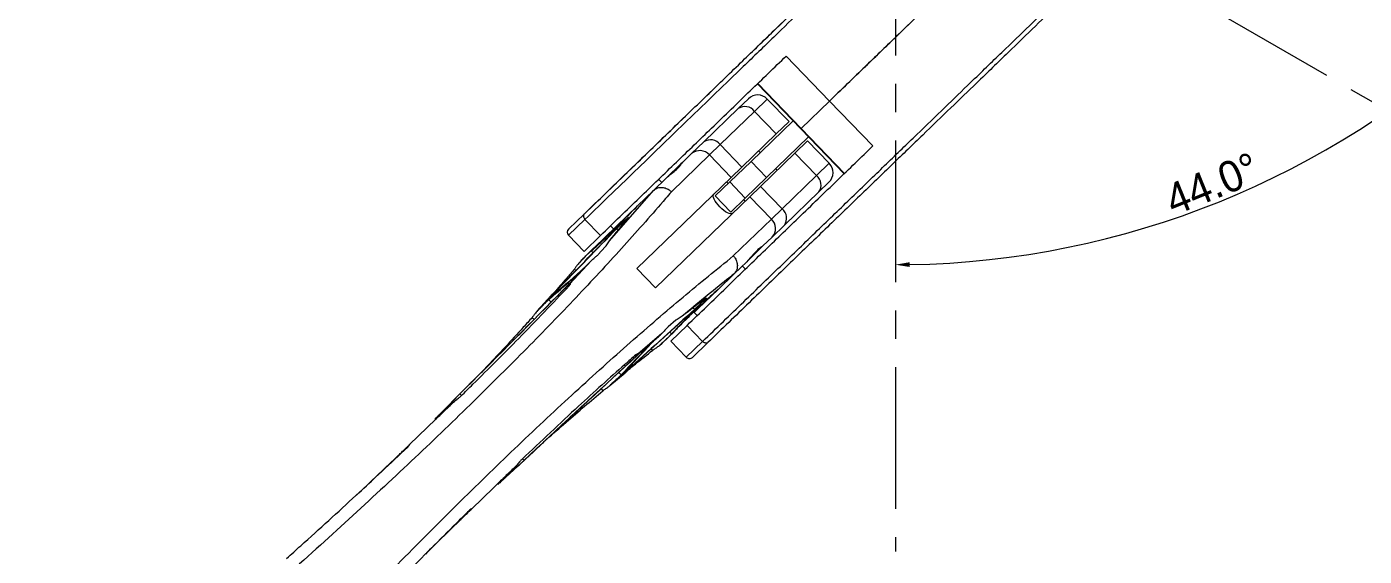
# Model space of a CAD drawing. Header units: millimetres. Extents: x 36 to 3196, y 27 to 5967.
# Drawn here: x 390.8 to 690.7, y 494.6 to 613.3 of the extents above; entities that cross this region are included whole.
import ezdxf

# ---------------------------------------------------------------- set-up
doc = ezdxf.new("R2010")
doc.units = ezdxf.units.MM
doc.linetypes.add('CENTER', pattern=[50.8, 31.75, -6.35, 6.35, -6.35])
doc.layers.add('02_Center Line', color=1, linetype='CENTER')
doc.layers.add('08_Dimension.Annotation', color=2, linetype='Continuous')
doc.styles.add('Coavis T-3.2 Style', font='MS PGothic.ttf', dxfattribs={"height": 3.2})
doc.styles.add('Coavis T-7.0 Style', font='MS PGothic.ttf', dxfattribs={"height": 7})
doc.dimstyles.new('Coavis D-Style', dxfattribs={"dimtxt": 3.2, "dimasz": 3.2, "dimexe": 2, "dimexo": 1, "dimgap": 0.8, "dimtad": 1, "dimtoh": 1, "dimdec": 3, "dimzin": 1, "dimdsep": 46, "dimtxsty": 'Coavis T-3.2 Style', "dimcen": 0, "dimclrd": 253, "dimclre": 253, "dimclrt": 2, "dimadec": 1, "dimazin": 0, "dimtp": 0.1, "dimtm": 0.1, "dimtfac": 0.71, "dimtdec": 3, "dimtmove": 0, "dimatfit": 3, "dimfxl": 1, "dimlwd": -1, "dimlwe": -1, "dimarcsym": 1})

# ---------------------------------------------------------------- blocks, each defined once
blk = doc.blocks.new('A$C1af0320f')
at = {"color": 8, "linetype": 'Continuous', "lineweight": 25}
for p, q in [((139.87, 270.51), (153.87, 270.51)), ((153.87, 261.67), (153.87, 270.51)), ((167.87, 270.51), (153.87, 270.51)), ((139.87, 261.67), (153.87, 261.67)), ((139.87, 261.55), (153.87, 261.55)), ((151.37, 261.55), (151.37, 248.46)), ((153.87, 261.67), (153.87, 261.55)), ((153.87, 261.67), (167.87, 261.67)), ((153.87, 261.55), (167.87, 261.55)), ((156.37, 261.55), (156.37, 248.46)), ((150.87, 260.79), (143.87, 260.79)), ((143.87, 260.79), (143.87, 256.81)), ((150.87, 256.81), (150.87, 260.79)), ((163.87, 260.79), (156.87, 260.79)), ((156.87, 260.79), (156.87, 256.81)), ((163.87, 256.81), (163.87, 260.79)), ((140.87, 254.63), (140.87, 257.79)), ((143.87, 256.81), (143.87, 246.08)), ((150.87, 256.81), (143.87, 256.81)), ((150.87, 256.81), (150.87, 246.08)), ((163.87, 256.81), (156.87, 256.81)), ((156.87, 246.08), (156.87, 256.81)), ((163.87, 246.08), (163.87, 256.81)), ((166.87, 257.79), (166.87, 254.63)), ((140.87, 243.9), (140.87, 254.63)), ((166.87, 254.63), (166.87, 243.9)), ((151.37, 251.29), (150.87, 251.29)), ((156.87, 251.29), (156.37, 251.29)), ((143.87, 246.08), (143.87, 242.76)), ((150.87, 246.08), (143.87, 246.08)), ((150.87, 242.76), (150.87, 246.08)), ((151.37, 248.46), (156.37, 248.46)), ((151.37, 241.81), (151.37, 248.46)), ((156.37, 248.46), (156.37, 241.81)), ((163.87, 246.08), (156.87, 246.08)), ((156.87, 246.08), (156.87, 242.76)), ((163.87, 242.76), (163.87, 246.08)), ((140.87, 240.09), (140.87, 243.9)), ((166.87, 243.9), (166.87, 240.09)), ((140.87, 237.2), (140.87, 240.09)), ((143.87, 242.76), (143.87, 230.87)), ((150.87, 242.76), (143.87, 242.76)), ((150.87, 242.76), (150.87, 213.39)), ((150.87, 241.29), (151.37, 241.29)), ((156.37, 241.81), (151.37, 241.81)), ((151.37, 241.81), (151.37, 237.29)), ((156.37, 241.81), (156.37, 237.29)), ((156.37, 241.29), (156.87, 241.29)), ((163.87, 242.76), (156.87, 242.76)), ((156.87, 213.39), (156.87, 242.76)), ((163.87, 230.87), (163.87, 242.76)), ((166.87, 240.09), (166.87, 237.2)), ((140.87, 237.2), (140.87, 236.76)), ((151.37, 237.29), (156.37, 237.29)), ((166.87, 237.2), (166.87, 232.14)), ((140.87, 232.23), (140.87, 236.76)), ((140.87, 228.22), (140.87, 232.14)), ((166.87, 232.14), (166.87, 228.22)), ((140.87, 230.76), (139.87, 230.76)), ((140.87, 228.2), (140.87, 228.22)), ((140.87, 228.2), (140.87, 223.2)), ((142.12, 213.25), (140.87, 228.2)), ((167.87, 230.76), (166.87, 230.76)), ((166.87, 228.22), (166.87, 228.2)), ((166.87, 223.2), (166.87, 228.2)), ((140.87, 209.76), (140.87, 223.2)), ((166.87, 217.03), (166.87, 223.2)), ((141.24, 216.31), (141.05, 216.31)), ((141.76, 216.36), (141.29, 216.36)), ((165.98, 216.36), (166.45, 216.36)), ((166.5, 216.31), (166.69, 216.31)), ((166.75, 217.26), (166.87, 217.26)), ((166.87, 215.76), (166.87, 217.03)), ((133.87, 208.51), (133.87, 213.3)), ((139.87, 215.76), (140.87, 215.76)), ((142.41, 211.91), (142.12, 213.25)), ((150.87, 213.39), (156.87, 213.39)), ((165.62, 213.25), (165.33, 211.91)), ((166.87, 215.76), (167.87, 215.76)), ((173.87, 213.3), (173.87, 208.51)), ((134.87, 212.62), (139.87, 212.62)), ((134.87, 212.62), (134.87, 207.51)), ((139.87, 207.51), (139.87, 212.62)), ((142.46, 211.62), (142.41, 211.91)), ((142.6, 209.31), (142.46, 211.62)), ((165.28, 211.62), (165.14, 209.31)), ((165.33, 211.91), (165.28, 211.62)), ((172.87, 212.62), (167.87, 212.62)), ((167.87, 207.51), (167.87, 212.62)), ((172.87, 207.51), (172.87, 212.62)), ((134.87, 207.51), (139.87, 207.51)), ((140.87, 209.64), (140.87, 205.84)), ((141.5, 208.76), (140.92, 208.76)), ((142.89, 200.18), (142.51, 207.25)), ((165.23, 207.25), (164.85, 200.18)), ((166.24, 208.76), (166.82, 208.76)), ((166.87, 205.84), (166.87, 209.64)), ((167.87, 207.51), (172.87, 207.51)), ((140.87, 205.84), (140.87, 205.81)), ((140.87, 205.81), (140.95, 205.05)), ((166.79, 205.05), (166.87, 205.81)), ((166.87, 205.81), (166.87, 205.84)), ((141.69, 203.19), (141.22, 203.19)), ((166.05, 203.19), (166.52, 203.19)), ((141.86, 195.23), (142.2, 190.79)), ((142.2, 197.22), (141.92, 197.22)), ((143.25, 196.32), (142.91, 196.32)), ((164.46, 196.32), (164.83, 196.32)), ((165.54, 197.22), (165.82, 197.22)), ((165.54, 190.79), (165.88, 195.23)), ((142.93, 194.26), (142.17, 194.26)), ((164.81, 194.26), (165.57, 194.26)), ((143.05, 188.85), (142.45, 188.85)), ((164.69, 188.85), (165.29, 188.85)), ((143.4, 168.13), (143.7, 157.3)), ((164.04, 157.3), (164.34, 168.13)), ((143.51, 165.27), (144.02, 165.27)), ((163.72, 165.27), (164.23, 165.27)), ((143.87, 163.24), (143.57, 163.24)), ((143.84, 149.3), (143.86, 162.96)), ((164.17, 163.24), (163.87, 163.24)), ((163.88, 162.96), (163.9, 149.3)), ((143.87, 157.52), (143.87, 157.28)), ((163.87, 157.52), (163.87, 157.28))]:
    blk.add_line(p, q, dxfattribs=at)
at = {"color": 8, "linetype": 'Continuous', "lineweight": 25, "flags": 128}
for points in [[(153.87, 236.36), (153.28, 236.38), (152.72, 236.43), (152.2, 236.52), (151.75, 236.64), (151.38, 236.79), (151.1, 236.95), (150.93, 237.13), (150.87, 237.32)], [(156.87, 237.32), (156.81, 237.13), (156.64, 236.95), (156.36, 236.79), (155.99, 236.64), (155.54, 236.52), (155.02, 236.43), (154.46, 236.38), (153.87, 236.36)]]:
    blk.add_lwpolyline(points, dxfattribs=at)
at = {"color": 8, "linetype": 'Continuous', "lineweight": 25}
for centre, radius, start, end in [((143.87, 257.79), 3, 90, 180), ((163.87, 257.79), 3, 0, 90), ((143.51, 254.14), 2.69, 82.412, 169.5138), ((164.23, 254.14), 2.69, 10.4861, 97.5882), ((143.51, 243.41), 2.69, 82.4118, 169.514), ((164.23, 243.41), 2.69, 10.4859, 97.5884), ((143.72, 239.91), 2.85, 86.905, 176.5279), ((164.02, 239.91), 2.85, 3.472, 93.0951), ((134.87, 208.51), 1, 180, 270), ((172.87, 208.51), 1, 270, 0)]:
    blk.add_arc(centre, radius, start, end, dxfattribs=at)
for centre, major_axis, ratio, start_param, end_param in [((-2446.07, 180.72), (2589.94, 0), 0.341267, 0.036805, 0.044258), ((2753.81, 180.72), (2589.94, 0), 0.341267, 3.097335, 3.104787), ((-2446.07, 69.98), (0, 3282.89), 0.788919, 4.751156, 4.756992), ((2753.81, 69.98), (0, 3282.89), 0.788919, 1.526193, 1.532029), ((-2446.07, 68.46), (0, 3282.89), 0.788919, 4.752066, 4.757207), ((2753.81, 68.46), (0, 3282.89), 0.788919, 1.525979, 1.531119), ((-2446.07, 264.2), (2589.94, 0), 0.72128, 6.246157, 6.25094), ((2753.81, 264.2), (2589.94, 0), 0.72128, 3.173838, 3.178621), ((-2446.07, 261.87), (2589.94, 0), 0.72128, 6.246984, 6.25201), ((-2446.07, 115.44), (0, 2923.8), 0.885813, 4.73173, 4.741933), ((2753.81, 115.44), (0, 2923.8), 0.885813, 1.541252, 1.551455), ((2753.81, 261.87), (2589.94, 0), 0.72128, 3.172768, 3.177794), ((-2446.07, 116.83), (0, 2923.8), 0.885813, 4.728954, 4.739579), ((2753.81, 116.83), (0, 2923.8), 0.885813, 1.543606, 1.554231), ((-2446.07, 158.82), (2589.94, 0), 0.111316, 0.003458, 0.015303), ((2753.81, 158.82), (2589.94, 0), 0.111316, 3.12629, 3.138134), ((-2446.07, 157.42), (2589.94, 0), 0.111316, 0.000327, 0.011305), ((2753.81, 157.42), (2589.94, 0), 0.111316, 3.130288, 3.141266), ((-2446.07, 159.36), (0, 2703.91), 0.95785, 4.702574, 4.707127), ((2753.81, 159.36), (0, 2703.91), 0.95785, 1.576059, 1.579878)]:
    blk.add_ellipse(centre, major_axis=major_axis, ratio=ratio, start_param=start_param, end_param=end_param, dxfattribs=at)
for points, knots in [([(133.87, 213.3), (133.87, 217.84), (133.87, 226.94), (133.87, 239.67), (133.87, 251.69), (133.87, 262.59), (133.87, 272.42), (133.87, 281.29), (133.87, 289.51), (133.87, 297.99), (133.87, 306.49), (133.87, 314.71), (133.87, 321.58), (133.87, 327.38), (133.87, 332.34), (133.87, 335.06), (133.87, 336.42)], [0, 0, 0, 0, 0.068708, 0.13752, 0.206337, 0.27505, 0.338042, 0.401098, 0.464171, 0.527186, 0.611648, 0.696167, 0.780644, 0.853759, 0.926892, 1, 1, 1, 1]), ([(153.87, 270.51), (153.87, 274.3), (153.87, 281.86), (153.87, 291.89), (153.87, 301.12), (153.87, 309.2), (153.87, 316.5), (153.87, 322.94), (153.87, 328.4), (153.87, 333.52), (153.87, 336.11), (153.87, 337.4)], [0, 0, 0, 0, 0.112173, 0.224216, 0.336303, 0.448334, 0.560182, 0.670233, 0.78001, 0.88985, 1, 1, 1, 1]), ([(173.87, 336.42), (173.87, 335.15), (173.87, 332.61), (173.87, 327.99), (173.87, 322.45), (173.87, 315.62), (173.87, 307.01), (173.87, 298.06), (173.87, 289.09), (173.87, 280.37), (173.87, 270.93), (173.87, 260.8), (173.87, 249.95), (173.87, 238.44), (173.87, 226.28), (173.87, 217.62), (173.87, 213.3)], [0, 0, 0, 0, 0.068378, 0.136779, 0.205169, 0.294369, 0.383623, 0.472812, 0.539207, 0.60567, 0.672113, 0.73848, 0.803817, 0.869243, 0.934667, 1, 1, 1, 1]), ([(134.87, 335.43), (134.87, 334.42), (134.87, 332.39), (134.87, 328.8), (134.87, 325), (134.87, 320.68), (134.87, 315.53), (134.87, 309.63), (134.87, 303.28), (134.87, 296.26), (134.87, 288.65), (134.87, 280.47), (134.87, 271.62), (134.87, 262.59), (134.87, 253.54), (134.87, 245.18), (134.87, 237.04), (134.87, 229.2), (134.87, 221.09), (134.87, 215.45), (134.87, 212.62)], [0, 0, 0, 0, 0.054764, 0.109531, 0.164427, 0.219319, 0.282553, 0.345795, 0.409338, 0.472878, 0.535684, 0.598488, 0.661754, 0.725017, 0.777617, 0.830307, 0.872631, 0.914955, 0.957477, 1, 1, 1, 1]), ([(153.87, 335.43), (153.87, 334.02), (153.87, 331.21), (153.87, 326.03), (153.87, 320.58), (153.87, 313.99), (153.87, 306.98), (153.87, 299.15), (153.87, 290.45), (153.87, 281.05), (153.87, 274.03), (153.87, 270.51)], [0, 0, 0, 0, 0.111984, 0.223773, 0.33569, 0.447667, 0.559582, 0.669658, 0.77975, 0.889807, 1, 1, 1, 1]), ([(172.87, 212.62), (172.87, 216.94), (172.87, 225.57), (172.87, 237.69), (172.87, 249.18), (172.87, 259.99), (172.87, 270.1), (172.87, 279.51), (172.87, 288.21), (172.87, 297.16), (172.87, 306.08), (172.87, 314.66), (172.87, 320.89), (172.87, 326.13), (172.87, 330.9), (172.87, 333.92), (172.87, 335.43)], [0, 0, 0, 0, 0.065312, 0.130715, 0.19612, 0.261436, 0.327803, 0.394246, 0.46071, 0.527106, 0.616334, 0.705627, 0.794866, 0.840397, 0.920206, 1, 1, 1, 1]), ([(139.87, 212.62), (139.87, 216.71), (139.87, 224.89), (139.87, 236.42), (139.87, 248.01), (139.87, 259.53), (139.87, 266.85), (139.87, 270.51)], [0, 0, 0, 0, 0.186543, 0.373164, 0.559854, 0.779934, 1, 1, 1, 1]), ([(167.87, 212.62), (167.87, 216.71), (167.87, 224.89), (167.87, 236.42), (167.87, 248.01), (167.87, 259.53), (167.87, 266.85), (167.87, 270.51)], [0, 0, 0, 0, 0.186543, 0.373164, 0.559854, 0.779934, 1, 1, 1, 1]), ([(140.87, 232.14), (140.89, 232.7), (140.94, 233.83), (141.08, 235.19), (141.07, 236.25), (140.92, 236.94), (140.89, 237.12), (140.87, 237.2)], [0, 0, 0, 0, 0.20276, 0.411072, 0.617511, 0.830235, 1, 1, 1, 1]), ([(166.87, 237.2), (166.85, 237.1), (166.8, 236.89), (166.66, 236.12), (166.67, 235.01), (166.82, 233.67), (166.85, 232.61), (166.87, 232.14)], [0, 0, 0, 0, 0.20276, 0.411071, 0.617511, 0.830236, 1, 1, 1, 1]), ([(140.87, 228.22), (140.9, 228.51), (140.97, 229.1), (141.49, 229.89), (142.25, 230.5), (143.08, 230.8), (143.63, 230.87), (143.85, 230.87), (143.87, 230.87)], [0, 0, 0, 0, 0.214605, 0.429209, 0.643842, 0.858532, 0.989259, 1, 1, 1, 1]), ([(143.87, 230.87), (143.93, 230.21), (144.43, 225.08), (145.22, 215.06), (146.07, 200.14), (146.62, 184.3), (146.89, 167.41), (146.87, 149.45), (146.53, 130.41), (145.92, 110.58), (145.26, 96.69), (144.93, 89.74)], [0, 0, 0, 0, 0.018058, 0.138979, 0.260005, 0.38103, 0.50195, 0.626405, 0.750975, 0.875545, 1, 1, 1, 1]), ([(162.81, 89.74), (162.49, 96.61), (161.83, 110.35), (161.22, 129.98), (160.88, 148.82), (160.84, 166.97), (161.11, 184.37), (161.71, 200.94), (162.6, 216.58), (163.45, 226.11), (163.87, 230.87)], [0, 0, 0, 0, 0.123075, 0.246261, 0.369446, 0.492521, 0.619329, 0.74626, 0.87319, 1, 1, 1, 1]), ([(163.87, 230.87), (163.89, 230.87), (164.11, 230.87), (164.66, 230.8), (165.49, 230.5), (166.25, 229.89), (166.77, 229.1), (166.84, 228.51), (166.87, 228.22)], [0, 0, 0, 0, 0.010741, 0.141468, 0.356158, 0.570791, 0.785395, 1, 1, 1, 1]), ([(166.87, 228.2), (166.8, 227.52), (166.34, 222.72), (165.95, 217.62), (165.62, 213.25)], [0, 0, 0, 0, 0.140044, 1, 1, 1, 1]), ([(140.87, 209.64), (140.89, 209.86), (140.94, 210.3), (140.98, 211.42), (141.01, 212.86), (141.02, 214.59), (141.01, 216.57), (140.98, 218.71), (140.93, 220.94), (140.89, 222.44), (140.87, 223.2)], [0, 0, 0, 0, 0.126364, 0.252728, 0.379096, 0.505463, 0.631775, 0.758086, 0.879043, 1, 1, 1, 1]), ([(166.87, 223.2), (166.85, 222.41), (166.8, 220.84), (166.76, 218.55), (166.73, 216.39), (166.72, 214.43), (166.73, 212.72), (166.76, 211.33), (166.81, 210.26), (166.85, 209.85), (166.87, 209.64)], [0, 0, 0, 0, 0.126364, 0.252729, 0.379096, 0.505463, 0.631775, 0.758086, 0.879043, 1, 1, 1, 1]), ([(141.29, 216.36), (141.28, 216.7), (141.26, 217.37), (141.25, 218.36), (141.24, 219.18), (141.26, 219.76), (141.28, 220.03), (141.31, 219.98), (141.33, 219.85), (141.33, 219.83)], [0, 0, 0, 0, 0.16001, 0.320024, 0.479937, 0.639782, 0.799664, 0.959676, 1, 1, 1, 1]), ([(166.41, 219.83), (166.42, 219.9), (166.45, 220.06), (166.48, 219.86), (166.49, 219.35), (166.5, 218.58), (166.48, 217.63), (166.46, 216.86), (166.45, 216.44), (166.45, 216.36)], [0, 0, 0, 0, 0.160166, 0.320336, 0.480395, 0.640311, 0.800156, 0.960038, 1, 1, 1, 1]), ([(140.92, 208.76), (140.95, 209.09), (141, 209.69), (141.04, 211.17), (141.07, 213.2), (141.05, 215.12), (141.05, 216.31)], [0, 0, 0, 0, 0.255898, 0.456684, 0.663301, 1, 1, 1, 1]), ([(141.05, 216.31), (141.05, 216.59), (141.04, 217.16), (141.06, 217.72), (141.09, 217.97), (141.13, 217.87), (141.17, 217.45), (141.22, 216.74), (141.25, 216.04), (141.27, 215.63), (141.27, 215.54)], [0, 0, 0, 0, 0.137466, 0.274933, 0.412432, 0.550051, 0.687815, 0.825682, 0.963563, 1, 1, 1, 1]), ([(166.47, 215.54), (166.48, 215.87), (166.51, 216.51), (166.56, 217.28), (166.6, 217.79), (166.64, 217.98), (166.68, 217.81), (166.69, 217.33), (166.7, 216.75), (166.69, 216.39), (166.69, 216.31)], [0, 0, 0, 0, 0.137806, 0.2756071, 0.4134766, 0.5513604, 0.6891655, 0.826833, 0.9643647, 1, 1, 1, 1]), ([(166.69, 216.31), (166.69, 215.4), (166.68, 213.77), (166.69, 211.83), (166.73, 209.98), (166.79, 209.23), (166.82, 208.76)], [0, 0, 0, 0, 0.255913, 0.455868, 0.661615, 1, 1, 1, 1]), ([(133.87, 213.3), (133.87, 213.28), (133.87, 213.23), (133.9, 213.11), (134.01, 212.93), (134.23, 212.76), (134.53, 212.65), (134.76, 212.63), (134.87, 212.62)], [0, 0, 0, 0, 0.044298, 0.14139, 0.356046, 0.570696, 0.785347, 1, 1, 1, 1]), ([(173.87, 213.3), (173.87, 213.28), (173.87, 213.23), (173.84, 213.11), (173.73, 212.93), (173.51, 212.76), (173.21, 212.65), (172.98, 212.63), (172.87, 212.62)], [0, 0, 0, 0, 0.044298, 0.141391, 0.356048, 0.570695, 0.785351, 1, 1, 1, 1]), ([(140.95, 205.05), (140.94, 205.23), (140.92, 205.74), (140.9, 206.62), (140.89, 207.55), (140.89, 208.3), (140.91, 208.64), (140.92, 208.75), (140.92, 208.76)], [0, 0, 0, 0, 0.118058, 0.330703, 0.543112, 0.755337, 0.967516, 1, 1, 1, 1]), ([(142.51, 207.25), (142.51, 207.57), (142.53, 208.21), (142.61, 208.9), (142.61, 209.2), (142.6, 209.31)], [0, 0, 0, 0, 0.390508, 0.780224, 1, 1, 1, 1]), ([(142.51, 207.25), (142.51, 207.08), (142.52, 206.58), (142.53, 205.74), (142.54, 204.85), (142.53, 204.27), (142.53, 204.05), (142.52, 203.98)], [0, 0, 0, 0, 0.122144, 0.370395, 0.618523, 0.866578, 1, 1, 1, 1]), ([(165.14, 209.31), (165.14, 209.1), (165.14, 208.7), (165.23, 207.94), (165.23, 207.43), (165.23, 207.25)], [0, 0, 0, 0, 0.389239, 0.777865, 1, 1, 1, 1]), ([(165.22, 203.98), (165.21, 204.13), (165.2, 204.44), (165.2, 205.24), (165.21, 206.2), (165.23, 206.9), (165.23, 207.24), (165.23, 207.25)], [0, 0, 0, 0, 0.248285, 0.496571, 0.744826, 0.993115, 1, 1, 1, 1]), ([(166.82, 208.76), (166.83, 208.64), (166.85, 208.41), (166.85, 207.68), (166.84, 206.77), (166.82, 205.85), (166.8, 205.28), (166.79, 205.05)], [0, 0, 0, 0, 0.212325, 0.424651, 0.636879, 0.84912, 1, 1, 1, 1]), ([(140.95, 205.05), (140.98, 204.74), (141.04, 204.12), (141.18, 203.51), (141.21, 203.27), (141.22, 203.19)], [0, 0, 0, 0, 0.400767, 0.800516, 1, 1, 1, 1]), ([(166.52, 203.19), (166.54, 203.37), (166.6, 203.73), (166.75, 204.43), (166.78, 204.89), (166.79, 205.05)], [0, 0, 0, 0, 0.402259, 0.803806, 1, 1, 1, 1]), ([(141.22, 203.19), (141.31, 202.28), (141.54, 199.98), (141.75, 197.61), (141.87, 196.18)], [0, 0, 0, 0, 0.395693, 1, 1, 1, 1]), ([(142.61, 203.64), (142.62, 203.73), (142.63, 203.92), (142.66, 203.76), (142.69, 203.3), (142.72, 202.61), (142.73, 202.05), (142.74, 201.81)], [0, 0, 0, 0, 0.208471, 0.416939, 0.625477, 0.834075, 1, 1, 1, 1]), ([(165, 201.81), (165.01, 202.11), (165.03, 202.73), (165.06, 203.42), (165.09, 203.82), (165.11, 203.9), (165.12, 203.72), (165.13, 203.64)], [0, 0, 0, 0, 0.2085694, 0.4171389, 0.6257414, 0.8343342, 1, 1, 1, 1]), ([(165.87, 196.19), (165.92, 196.87), (166.13, 199.25), (166.35, 201.55), (166.52, 203.19)], [0, 0, 0, 0, 0.287225, 1, 1, 1, 1]), ([(141.83, 198.68), (141.84, 198.35), (141.86, 197.67), (141.87, 196.69), (141.88, 195.86), (141.87, 195.42), (141.86, 195.26), (141.86, 195.23)], [0, 0, 0, 0, 0.233654, 0.467309, 0.700854, 0.934327, 1, 1, 1, 1]), ([(142.91, 196.32), (142.91, 196.65), (142.89, 197.31), (142.88, 198.33), (142.87, 199.22), (142.88, 199.87), (142.89, 200.09), (142.89, 200.18)], [0, 0, 0, 0, 0.20567, 0.411343, 0.616961, 0.822534, 1, 1, 1, 1]), ([(143.12, 199.77), (143.1, 199.93), (143.06, 200.24), (142.92, 200.32), (142.9, 200.22), (142.89, 200.18)], [0, 0, 0, 0, 0.392129, 0.783582, 1, 1, 1, 1]), ([(144.02, 165.15), (144.01, 166.4), (143.96, 172.64), (143.76, 184.47), (143.35, 194.39), (143.12, 199.77)], [0, 0, 0, 0, 0.102551, 0.512819, 1, 1, 1, 1]), ([(164.62, 199.77), (164.56, 198.65), (164.31, 193.06), (163.92, 181.8), (163.79, 171.01), (163.72, 165.15)], [0, 0, 0, 0, 0.102551, 0.512819, 1, 1, 1, 1]), ([(164.78, 200.25), (164.78, 200.26), (164.75, 200.31), (164.65, 200.12), (164.62, 199.86), (164.62, 199.77)], [0, 0, 0, 0, 0.126451, 0.683777, 1, 1, 1, 1]), ([(164.85, 200.18), (164.85, 200.13), (164.86, 199.98), (164.87, 199.49), (164.86, 198.68), (164.85, 197.7), (164.84, 196.88), (164.83, 196.44), (164.83, 196.32)], [0, 0, 0, 0, 0.101857, 0.307416, 0.512908, 0.718378, 0.923876, 1, 1, 1, 1]), ([(165.88, 195.23), (165.88, 195.3), (165.87, 195.5), (165.86, 196.06), (165.87, 196.93), (165.88, 197.85), (165.9, 198.44), (165.91, 198.68)], [0, 0, 0, 0, 0.126678, 0.360176, 0.593553, 0.826911, 1, 1, 1, 1]), ([(142.09, 195.05), (142.09, 194.96), (142.07, 194.77), (142.04, 194.93), (142, 195.39), (141.96, 196.14), (141.94, 196.8), (141.93, 197.17), (141.92, 197.22)], [0, 0, 0, 0, 0.194647, 0.389288, 0.584027, 0.77886, 0.973716, 1, 1, 1, 1]), ([(165.82, 197.22), (165.81, 196.9), (165.78, 196.25), (165.74, 195.48), (165.71, 194.97), (165.67, 194.79), (165.65, 194.9), (165.65, 195.03), (165.65, 195.05)], [0, 0, 0, 0, 0.194789, 0.389578, 0.584426, 0.779274, 0.974034, 1, 1, 1, 1]), ([(142.2, 190.79), (142.19, 190.97), (142.18, 191.48), (142.16, 192.34), (142.16, 193.26), (142.16, 193.92), (142.17, 194.16), (142.17, 194.26)], [0, 0, 0, 0, 0.127298, 0.363746, 0.600044, 0.83623, 1, 1, 1, 1]), ([(165.57, 194.26), (165.57, 194.11), (165.58, 193.8), (165.58, 192.99), (165.57, 192.04), (165.55, 191.27), (165.54, 190.86), (165.54, 190.79)], [0, 0, 0, 0, 0.236343, 0.472689, 0.708992, 0.945339, 1, 1, 1, 1]), ([(142.2, 190.79), (142.23, 190.47), (142.28, 189.84), (142.41, 189.21), (142.44, 188.94), (142.45, 188.85)], [0, 0, 0, 0, 0.397797, 0.794585, 1, 1, 1, 1]), ([(165.29, 188.85), (165.32, 189.04), (165.36, 189.42), (165.5, 190.15), (165.53, 190.63), (165.54, 190.79)], [0, 0, 0, 0, 0.399151, 0.7976, 1, 1, 1, 1]), ([(142.45, 188.85), (142.52, 187.87), (142.72, 184.91), (143.01, 180.06), (143.25, 175.41), (143.36, 172.74), (143.39, 171.99)], [0, 0, 0, 0, 0.181566, 0.544709, 0.871909, 1, 1, 1, 1]), ([(164.36, 172.17), (164.45, 174.12), (164.62, 177.96), (164.93, 183.51), (165.17, 187.07), (165.29, 188.85)], [0, 0, 0, 0, 0.338923, 0.669421, 1, 1, 1, 1]), ([(143.39, 171.98), (143.39, 171.65), (143.4, 170.99), (143.41, 169.97), (143.41, 169.09), (143.41, 168.44), (143.4, 168.23), (143.4, 168.13)], [0, 0, 0, 0, 0.207447, 0.414895, 0.622318, 0.829719, 1, 1, 1, 1]), ([(164.34, 168.13), (164.34, 168.19), (164.33, 168.35), (164.33, 168.86), (164.33, 169.69), (164.34, 170.68), (164.35, 171.47), (164.35, 171.88), (164.35, 171.98)], [0, 0, 0, 0, 0.1081316, 0.3154892, 0.5228181, 0.7301357, 0.9374703, 1, 1, 1, 1]), ([(143.57, 163.24), (143.56, 163.3), (143.55, 163.43), (143.54, 164.03), (143.52, 164.69), (143.52, 165.13), (143.51, 165.27)], [0, 0, 0, 0, 0.292554, 0.585106, 0.877673, 1, 1, 1, 1]), ([(143.86, 162.96), (143.87, 163.29), (143.91, 163.95), (144.01, 164.68), (144.02, 165.03), (144.02, 165.15)], [0, 0, 0, 0, 0.392434, 0.783984, 1, 1, 1, 1]), ([(163.72, 165.15), (163.73, 164.91), (163.75, 164.45), (163.86, 163.65), (163.88, 163.14), (163.88, 162.96)], [0, 0, 0, 0, 0.392266, 0.783882, 1, 1, 1, 1]), ([(164.17, 163.24), (164.18, 163.3), (164.19, 163.43), (164.2, 164.03), (164.22, 164.69), (164.22, 165.13), (164.23, 165.27)], [0, 0, 0, 0, 0.292554, 0.585106, 0.877673, 1, 1, 1, 1]), ([(143.86, 162.96), (143.86, 162.79), (143.86, 162.29), (143.86, 161.46), (143.86, 160.63), (143.86, 160.05), (143.86, 159.8), (143.86, 159.81), (143.85, 159.82)], [0, 0, 0, 0, 0.099032, 0.29555, 0.492067, 0.688584, 0.885101, 1, 1, 1, 1]), ([(163.88, 162.96), (163.88, 162.79), (163.88, 162.29), (163.88, 161.46), (163.88, 160.63), (163.88, 160.05), (163.88, 159.81), (163.88, 159.82), (163.88, 159.82)], [0, 0, 0, 0, 0.104745, 0.312599, 0.520454, 0.728308, 0.93616, 1, 1, 1, 1]), ([(143.7, 157.3), (143.7, 157.64), (143.69, 158.32), (143.69, 159.28), (143.69, 160.05), (143.69, 160.56), (143.7, 160.71), (143.7, 160.69), (143.7, 160.68)], [0, 0, 0, 0, 0.187825, 0.37565, 0.563465, 0.751279, 0.939098, 1, 1, 1, 1]), ([(164.04, 160.68), (164.04, 160.68), (164.04, 160.68), (164.05, 160.25), (164.05, 159.55), (164.05, 158.64), (164.04, 157.85), (164.04, 157.41), (164.04, 157.3)], [0, 0, 0, 0, 0.18783, 0.375662, 0.563484, 0.751298, 0.939113, 1, 1, 1, 1]), ([(143.05, 111.7), (143.1, 113.12), (143.37, 120.26), (143.74, 132.75), (143.9, 143.32), (143.97, 148.57)], [0, 0, 0, 0, 0.1118479, 0.5593094, 1, 1, 1, 1]), ([(143.83, 145.13), (143.84, 145.45), (143.84, 146.1), (143.84, 147.13), (143.84, 148.06), (143.84, 148.79), (143.84, 149.19), (143.84, 149.27), (143.84, 149.3)], [0, 0, 0, 0, 0.17962, 0.359242, 0.538861, 0.718479, 0.898097, 1, 1, 1, 1]), ([(143.97, 148.57), (143.97, 148.76), (143.95, 149.15), (143.85, 149.33), (143.84, 149.31), (143.84, 149.3)], [0, 0, 0, 0, 0.406072, 0.811569, 1, 1, 1, 1]), ([(163.89, 149.28), (163.88, 149.28), (163.85, 149.27), (163.77, 148.97), (163.77, 148.67), (163.77, 148.57)], [0, 0, 0, 0, 0.325712, 0.786624, 1, 1, 1, 1]), ([(163.77, 148.57), (163.78, 147.25), (163.86, 140.65), (164.1, 128.54), (164.49, 117.28), (164.69, 111.7)], [0, 0, 0, 0, 0.111848, 0.55931, 1, 1, 1, 1]), ([(163.91, 145.13), (163.9, 145.45), (163.9, 146.1), (163.9, 147.13), (163.9, 148.06), (163.9, 148.79), (163.9, 149.19), (163.9, 149.27), (163.9, 149.3)], [0, 0, 0, 0, 0.17962, 0.359242, 0.538861, 0.718479, 0.898097, 1, 1, 1, 1])]:
    blk.add_open_spline(points, degree=3, knots=knots, dxfattribs=at)
blk = doc.blocks.new('*D45')
at = {"layer": '08_Dimension.Annotation', "color": 253, "linetype": 'ByBlock', "transparency": 16777216}
blk.add_line((683.1, 652.92), (721.7, 612.95), dxfattribs=at)
blk.add_arc((585.57, 753.91), 193.96, 270.9453, 313.0547, dxfattribs=at)
at = {"layer": '08_Dimension.Annotation', "color": 253, "transparency": 16777216}
for points in [[(717.62, 612.57), (718.36, 611.8), (720.31, 614.39)], [(588.78, 559.45), (588.77, 560.51), (585.57, 559.95)]]:
    blk.add_solid(points, dxfattribs=at)
at = {"layer": 'Defpoints', "color": 0, "transparency": 16777216}
for p in [(585.57, 1146.6), (585.57, 753.91), (682.4, 653.64), (634.68, 566.27), (585.57, 495.63)]:
    blk.add_point(p, dxfattribs=at)
at = {"layer": '08_Dimension.Annotation', "color": 2, "transparency": 16777216, "insert": (656.62, 578.06), "char_height": 7, "attachment_point": 5, "rotation": 22, "style": 'Coavis T-7.0 Style'}
blk.add_mtext('{\\C5;44.0°}', dxfattribs=at)
blk = doc.blocks.new('*D46')
at = {"layer": '08_Dimension.Annotation', "color": 253, "linetype": 'ByBlock', "transparency": 16777216}
blk.add_line((515.38, 1055.49), (491.14, 1097.47), dxfattribs=at)
blk.add_arc((585.57, 933.91), 186.86, 90.9812, 119.0188, dxfattribs=at)
at = {"layer": '08_Dimension.Annotation', "color": 253, "transparency": 16777216}
for points in [[(582.37, 1121.28), (582.38, 1120.21), (585.57, 1120.77)], [(495.19, 1096.85), (494.67, 1097.78), (492.14, 1095.74)]]:
    blk.add_solid(points, dxfattribs=at)
at = {"layer": 'Defpoints', "color": 0, "transparency": 16777216}
for p in [(585.57, 1146.6), (521.66, 1109.5), (515.88, 1054.63), (585.57, 933.91), (585.57, 495.63)]:
    blk.add_point(p, dxfattribs=at)
at = {"layer": '08_Dimension.Annotation', "color": 2, "transparency": 16777216, "insert": (545.24, 1120.77), "char_height": 7, "attachment_point": 5, "rotation": 12.181, "style": 'Coavis T-7.0 Style'}
blk.add_mtext('{\\C5;30.0°}', dxfattribs=at)
blk = doc.blocks.new('*D49')
at = {"layer": '08_Dimension.Annotation', "color": 253, "linetype": 'ByBlock', "transparency": 16777216}
blk.add_arc((585.57, 638.71), 49.49, 47.7053, 86.2947, dxfattribs=at)
at = {"layer": '08_Dimension.Annotation', "color": 253, "transparency": 16777216}
for points in [[(588.75, 687.56), (588.79, 688.63), (585.57, 688.2)], [(619.25, 675.7), (618.51, 674.94), (621.17, 673.09)]]:
    blk.add_solid(points, dxfattribs=at)
at = {"layer": 'Defpoints', "color": 0, "transparency": 16777216}
for p in [(585.57, 1146.6), (842.11, 886.45), (610.81, 681.28), (515.75, 571.28), (585.57, 495.63)]:
    blk.add_point(p, dxfattribs=at)
at = {"layer": '08_Dimension.Annotation', "color": 2, "transparency": 16777216, "insert": (606.59, 688.22), "char_height": 7, "attachment_point": 5, "rotation": 337, "style": 'Coavis T-7.0 Style'}
blk.add_mtext('{\\C5;46.0°}', dxfattribs=at)

msp = doc.modelspace()

# ---------------------------------------------------------------- linework, layer by layer
at = {"layer": '02_Center Line'}
for p, q in [((585.5725, 1146.601), (585.5725, 495.6283)), ((515.7484, 571.2819), (842.1113, 886.4469)), ((390.77, 770.6924), (783.6839, 543.8434))]:
    msp.add_line(p, q, dxfattribs=at)

# ---------------------------------------------------------------- block references
at = {"layer": '08_Dimension.Annotation', "rotation": 314}
msp.add_blockref('A$C1af0320f', (269.3218, 519.4117), dxfattribs=at)

# ---------------------------------------------------------------- dimensions: what is measured, and where the dimension line sits
at = {"layer": '08_Dimension.Annotation'}
dim = msp.add_angular_dim_2l(base=(521.6637, 1109.5012), line1=((585.5725, 933.9131), (515.8775, 1054.6284)), line2=((585.5725, 1146.601), (585.5725, 495.6283)), text='{\\C5;<>}', dimstyle='Coavis D-Style', override={"dimtxsty": 'Coavis T-7.0 Style', "dimfxl": 0.6}, dxfattribs=at)
dim.commit()
dim.dimension.update_dxf_attribs({"geometry": '*D46', "text_midpoint": (546.1456, 1116.5631), "dimtype": 162})
for base, line2, picture, middle in [((610.8149, 681.2797), ((515.7484, 571.2819), (842.1113, 886.4469)), '*D49', (606.5903, 688.2249)), ((634.6824, 566.2729), ((585.5725, 753.9131), (682.401, 653.6443)), '*D45', (656.6206, 578.063))]:
    dim = msp.add_angular_dim_2l(base=base, line1=((585.5725, 1146.601), (585.5725, 495.6283)), line2=line2, text='{\\C5;<>}', dimstyle='Coavis D-Style', override={"dimtxsty": 'Coavis T-7.0 Style', "dimfxl": 0.6}, dxfattribs=at)
    dim.commit()
    dim.dimension.update_dxf_attribs({"geometry": picture, "text_midpoint": middle})

doc.saveas('drawing.dxf')
